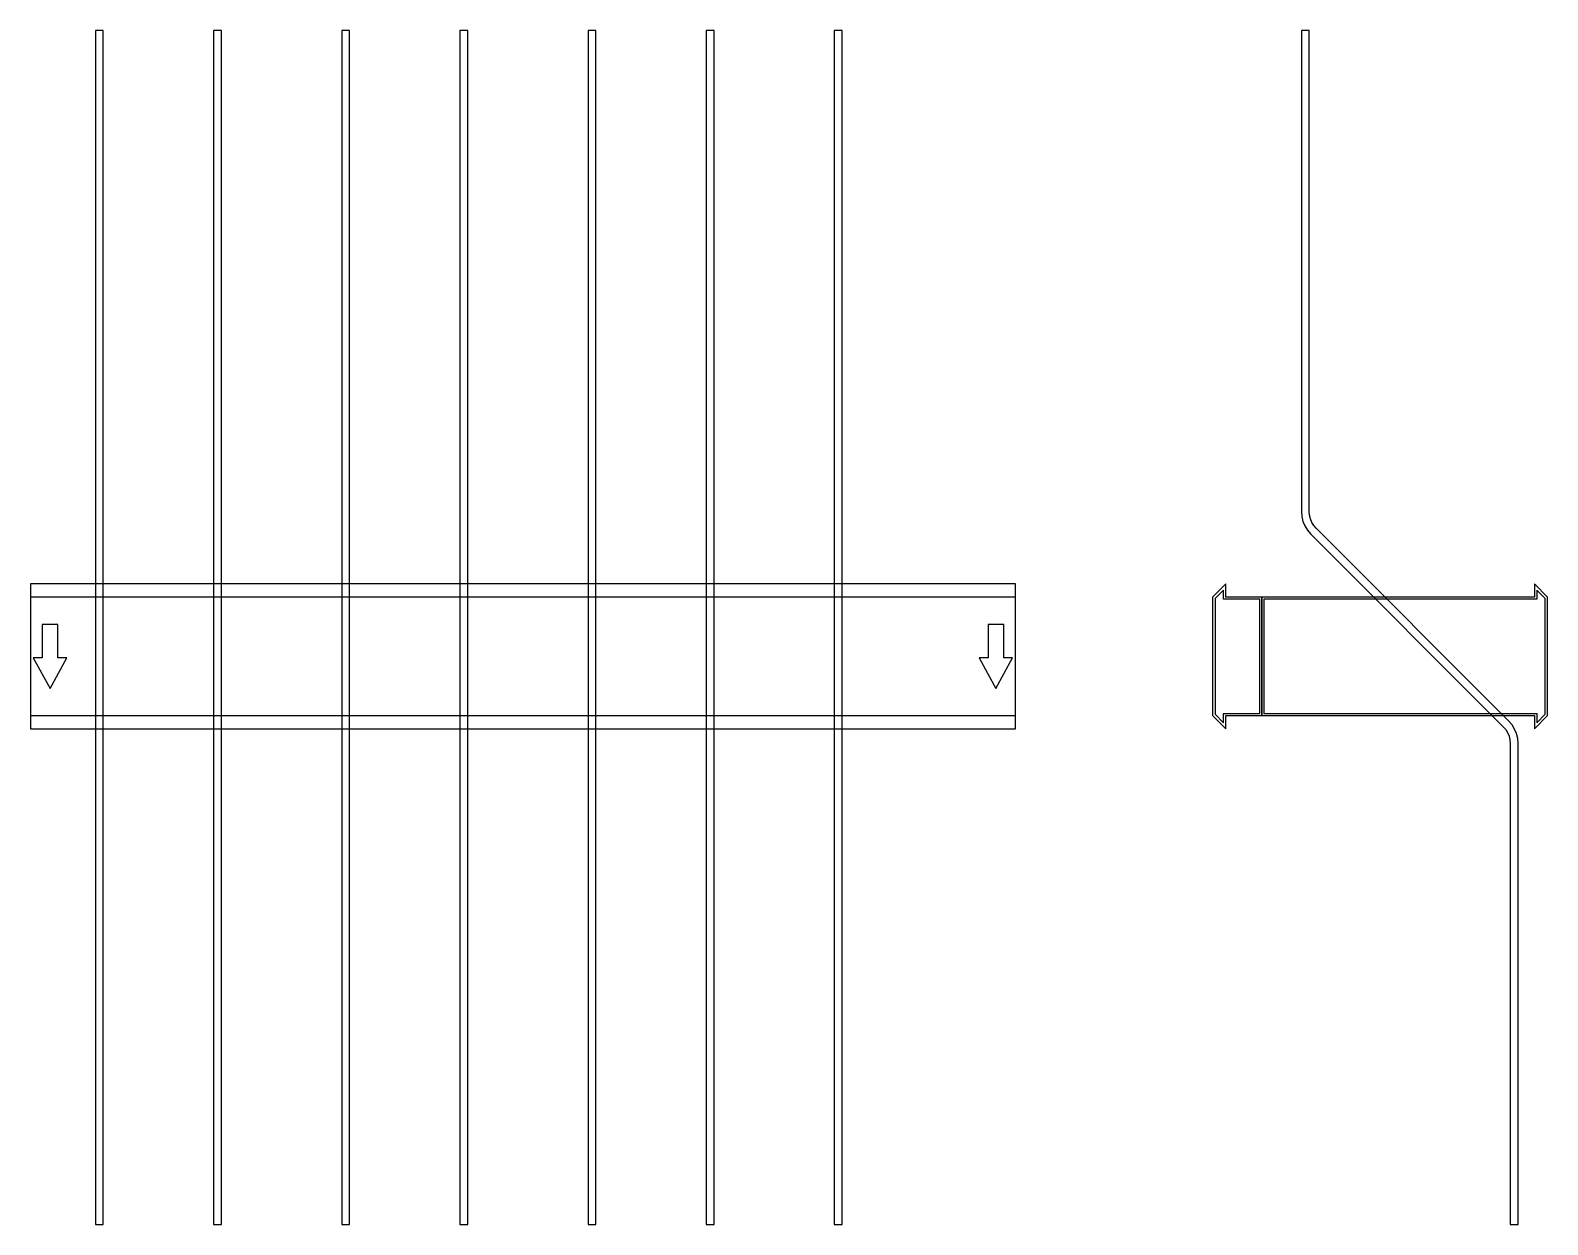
# Model space of a CAD drawing. Extents: x 0 to 1540, y -577 to 635.
import ezdxf

# ---------------------------------------------------------------- set-up
doc = ezdxf.new("R2010")
doc.units = 0
doc.layers.add('Halfen', color=7, linetype='CONTINUOUS')

msp = doc.modelspace()

# ---------------------------------------------------------------- linework, layer by layer
at = {"layer": 'Halfen', "color": 7}
for points in [[(74, -576.569), (74, 635.197), (66, 635.197), (66, -576.569)], [(194, -576.569), (194, 635.197), (186, 635.197), (186, -576.569)], [(324, -576.569), (324, 635.197), (316, 635.197), (316, -576.569)], [(444, -576.569), (444, 635.197), (436, 635.197), (436, -576.569)], [(574, -576.569), (574, 635.197), (566, 635.197), (566, -576.569)], [(694, -576.569), (694, 635.197), (686, 635.197), (686, -576.569)], [(824, -576.569), (824, 635.197), (816, 635.197), (816, -576.569)], [(1510, -576.569), (1510, -88.284), (1509.606, -83.278), (1508.434, -78.396), (1506.512, -73.757), (1503.889, -69.475), (1500.627, -65.657), (1305.029, 129.941), (1302.584, 132.805), (1300.616, 136.016), (1299.175, 139.495), (1298.295, 143.157), (1298, 146.912), (1298, 635.197), (1290, 635.197), (1290, 146.912), (1290.394, 141.906), (1291.566, 137.023), (1293.488, 132.384), (1296.111, 128.103), (1299.373, 124.284), (1494.971, -71.314), (1497.416, -74.177), (1499.384, -77.388), (1500.825, -80.868), (1501.705, -84.53), (1502, -88.284), (1502, -576.569)], [(0, -73.5), (1000, -73.5), (1000, 73.5), (0, 73.5)], [(1250, -60), (1250, 60), (1213.5, 60), (1213.5, 73.5), (1200, 60), (1200, -60), (1213.5, -73.5), (1213.5, -60)], [(1248, -58), (1248, 58), (1211, 58), (1211, 67.25), (1202.5, 58.75), (1202.5, -58.75), (1211, -67.25), (1211, -58)], [(1540, -60), (1540, 60), (1526.5, 73.5), (1526.5, 60), (1250, 60), (1250, -60), (1526.5, -60), (1526.5, -73.5)], [(1537.5, -58.75), (1537.5, 58.75), (1529, 67.25), (1529, 58), (1252, 58), (1252, -58), (1529, -58), (1529, -67.25)], [(0, -60), (1000, -60), (1000, 60), (0, 60)], [(20, -32.5), (37, -1.5), (28, -1.5), (28, 32.5), (12, 32.5), (12, -1.5), (3, -1.5)], [(980, -32.5), (997, -1.5), (988, -1.5), (988, 32.5), (972, 32.5), (972, -1.5), (963, -1.5)]]:
    msp.add_lwpolyline(points, close=True, dxfattribs=at)

doc.saveas('drawing.dxf')
